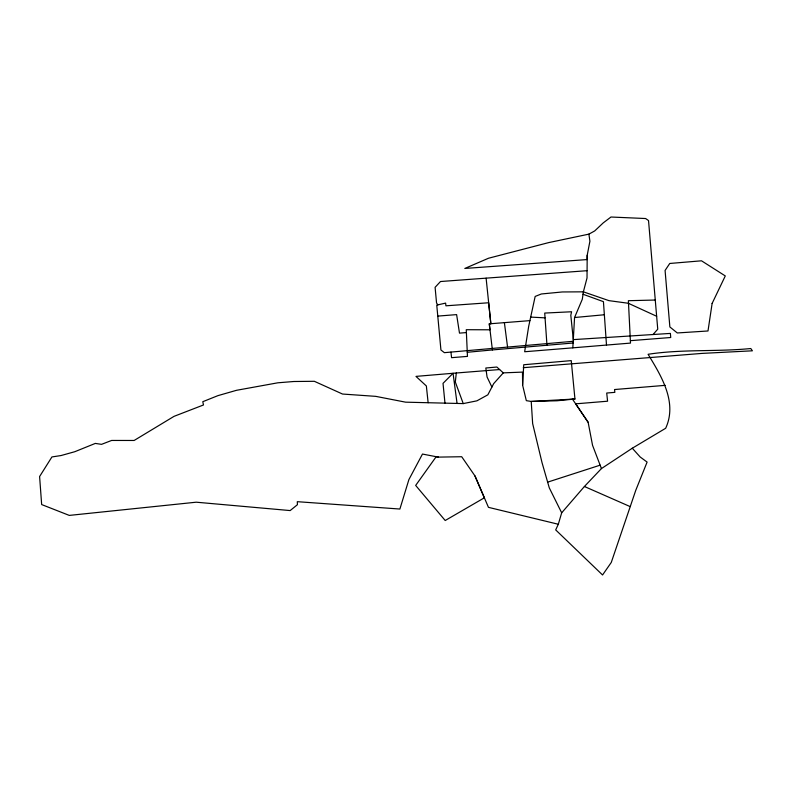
<?xml version="1.0" encoding="UTF-8"?>
<svg xmlns="http://www.w3.org/2000/svg" width="792" height="792" viewBox="0 0 792 792"><rect width="100%" height="100%" fill="white"/><g stroke="black" fill="none" stroke-linecap="round" stroke-linejoin="round"><path stroke-width="1.19" d="M656.647 316.265L648.529 220.562L645.628 218.533L610.978 217.018L603.227 222.889L594.713 230.927L588.902 234.135L589.911 241.243L587.199 255.272L587.021 277.992L583.377 291.832L582.308 299.257L574.566 317.523L572.824 347.837L524.66 351.747L528.68 326.363L535.164 296.436L541.322 293.981L562.34 291.961L583.377 291.832L608.949 300.643L628.284 303.257L656.647 316.265L657.746 329.175L653.024 334.551M587.199 255.272L587.159 259.568L464.815 268.458L488.476 258.251L548.707 242.6L588.902 234.135M522.621 385.179L523.73 364.746L571.24 360.617L574.952 399L557.014 400.772L531.224 401.445L526.324 400.653L522.621 385.179L522.482 372.111L503.296 372.864L496.841 367.033L485.823 368.003L487.07 377.002L491.891 387.05M499.623 369.547L456.311 373.002L455.311 382.001L463.241 403.593L476.913 400.831L487.842 394.822L493.693 383.605L503.296 372.864M632.293 448.222L640.164 456.984L647.104 462.082L635.758 490.337L611.266 562.459L602.554 574.982L555.697 529.907L558.311 524.254L561.677 512.82L584.407 486.496L601.435 468.587L632.293 448.222L665.666 428.274C677.596 402.356 661.379 376.131 648.084 354.291C682.051 349.015 716.661 351.905 750.796 348.529L752.4 350.807L702.049 353.4L523.235 367.696M547.638 482.14L600.128 465.171M492.386 349.935L573.101 343.005L573.2 341.293L444.371 352.668L440.926 349.975L436.758 305.118L445.629 303.098L445.916 305.811L488.664 302.762L490.842 323.72L489.288 323.839L492.386 349.935L467.28 352.282M574.566 317.523L604.355 314.751M456.311 373.002L415.968 376.388L426.363 385.971L428.135 402.742M572.824 347.837L630.491 343.094L628.383 300.703L655.281 300.029M665.24 385.348L614.543 389.535L614.849 392.357L606.712 393.03L607.583 401.207L575.655 403.841L588.129 422.265L592.555 445.332L601.435 468.587M466.399 332.571L459.489 333.125L456.618 314.612L437.778 316.097M529.917 320.631L489.288 323.839L489.991 329.799L466.27 329.71L467.458 356.39L451.569 357.677L450.955 352.084M630.363 340.679L670.725 337.511L670.388 333.412L573.299 339.62L570.804 315.256L571.586 311.761L544.718 313.068L546.965 345.055M437.827 304.88L436.55 302.97L435.095 287.328L440.491 281.526L587.07 270.696M574.952 399L531.224 401.445L532.65 423.601L542.045 462.696L549.292 487.872L561.677 512.82M438.283 457.113L461.706 456.727L474.962 475.923L484.358 497.802L445.203 520.512L415.671 485.427L436.174 456.707L438.283 457.113L422.473 454.054L408.9 479.576L399.891 509.038L297.297 501.683L297.426 504.692L290.159 510.573L196.238 502.197L69.28 515.404L41.659 504.563L39.6 476.537L51.925 456.944L61.073 455.539L74.785 451.717L95.327 443.411L101.525 444.352L111.623 440.451L134.135 440.471L174.062 416.335L203.485 404.969L202.792 401.702L217.929 395.644L236.501 390.308L277.824 382.803L293.822 381.506L314.345 381.298L342.52 394.04L375.725 396.356L405.613 402.168L463.241 403.593M530.689 317.097L545.025 317.849M558.311 524.254L488.456 507.345L474.962 475.923M583.031 294.258L603.435 301.653L606.494 345.065M584.407 486.496L630.175 506.603M572.537 399.237L588.129 422.265M457.043 403.326L453.054 373.279L443.025 383.348L444.965 403.078M504.385 322.651L507.553 346.995M486.11 278.17L490.842 323.72M712.127 303.425L707.998 330.977L677.299 332.957L669.864 326.947L665.082 270.458L669.755 263.469L701.504 260.806L725.284 275.933L712.127 303.425"/></g></svg>
